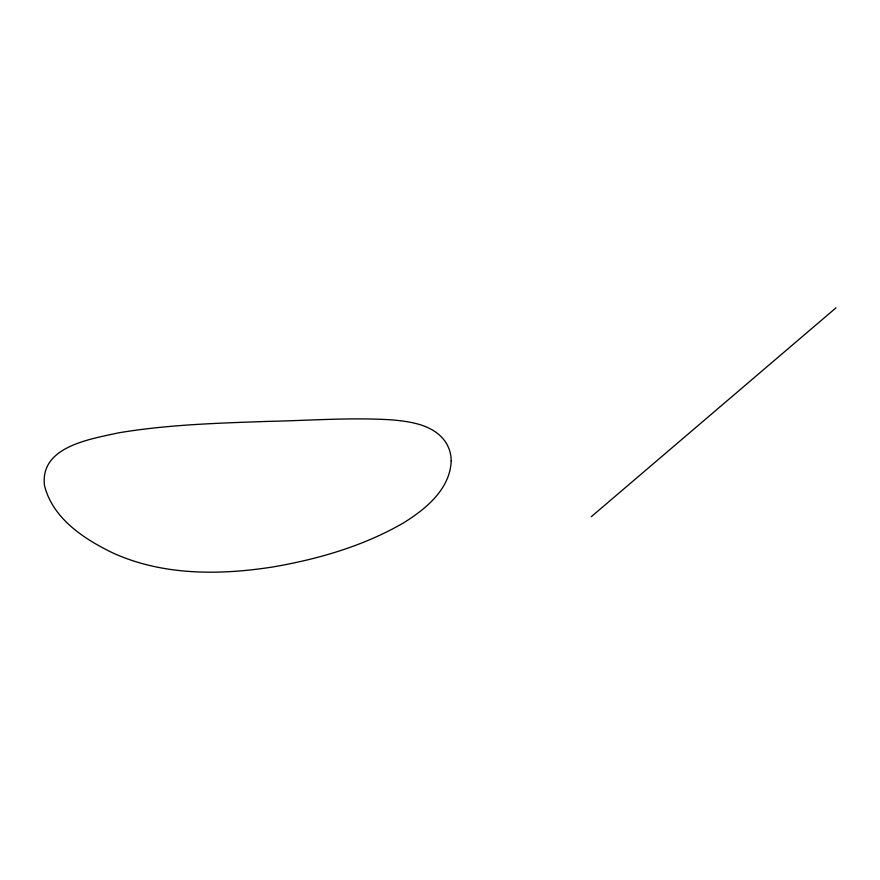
<?xml version="1.0" encoding="UTF-8"?>
<svg xmlns="http://www.w3.org/2000/svg" width="880" height="880" viewBox="0 0 880 880"><rect width="100%" height="100%" fill="white"/><g stroke="black" fill="none" stroke-linecap="round" stroke-linejoin="round"><path stroke-width="1.32" d="M591.261 516.725L836 307.835M451.209 460.999C450.065 489.544 425.139 509.608 402.699 523.38C362.725 546.315 317.757 559.273 272.547 567.006C219.868 575.223 163.691 575.63 114.136 553.542C84.931 539.649 53.086 519.134 44.55 485.87C39.325 446.446 90.574 439.109 118.437 432.861C167.959 424.545 218.273 423.137 268.367 421.377C309.639 420.552 350.988 417.252 392.249 419.903C411.026 421.641 432.817 424.721 444.851 441.001A53.636 42.669 -23.2 0 1 451.209 460.999"/></g></svg>
